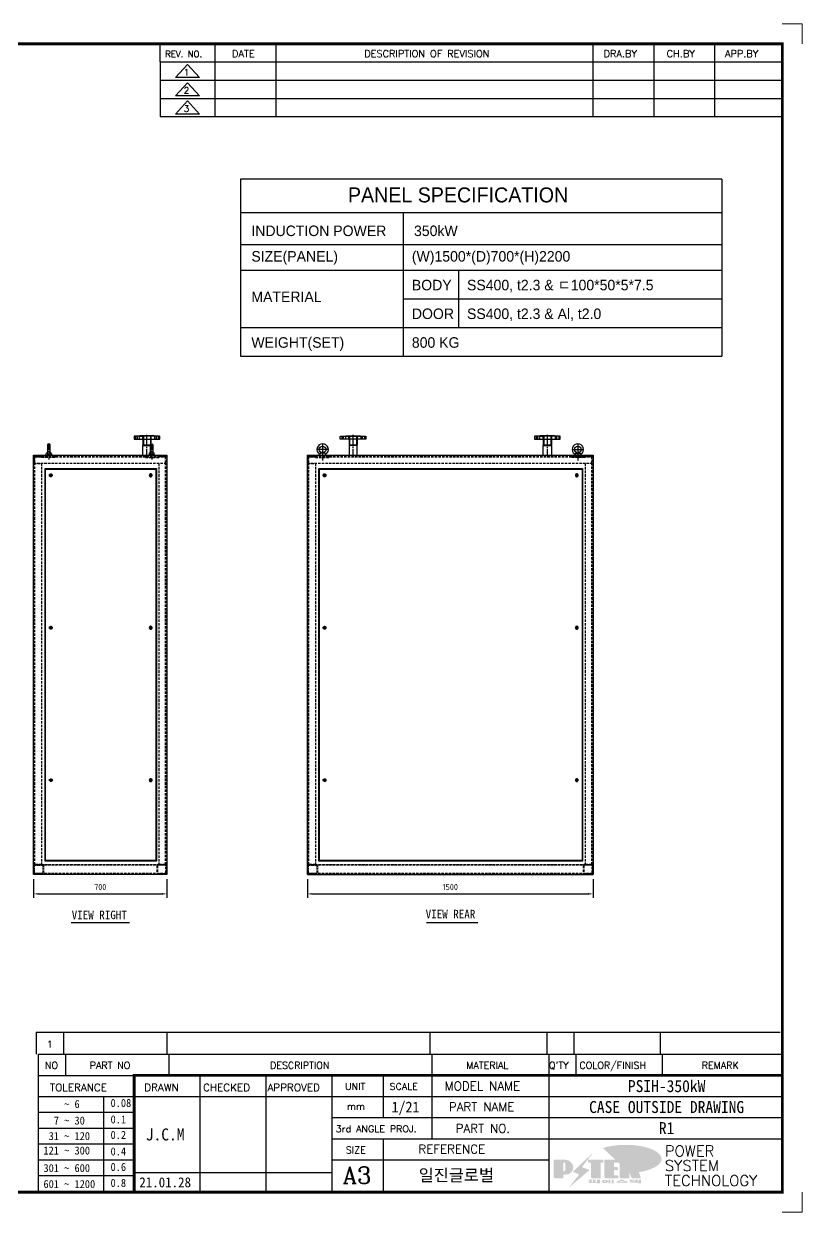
# Model space of a CAD drawing. Header units: millimetres. Extents: x -8980 to 16421, y 0 to 6237.
# Drawn here: x -4247 to -160, y 0 to 6237 of the extents above; entities that cross this region are included whole.
import ezdxf
from ezdxf.enums import TextEntityAlignment as Align

# ---------------------------------------------------------------- set-up
doc = ezdxf.new("R2010")
doc.units = ezdxf.units.MM
for name, pattern in [('CENTER', [50.8, 31.75, -6.35, 6.35, -6.35]), ('CENTER1', [10, 7, -1, 1, -1]), ('HIDDEN', [9.525, 6.35, -3.175]), ('HIDDENX2', [19.05, 12.7, -6.35]), ('PHANTOM2', [31.75, 15.875, -3.175, 3.175, -3.175, 3.175, -3.175])]:
    doc.linetypes.add(name, pattern=pattern)
for name, color, linetype in [('3', 3, 'Continuous'), ('ACT', 7, 'Continuous'), ('BASE', 5, 'Continuous'), ('BOM', 6, 'Continuous'), ('CENTER', 1, 'CENTER'), ('FORMAT-1', 7, 'Continuous'), ('HL', 2, 'HIDDEN'), ('line', 3, 'Continuous')]:
    doc.layers.add(name, color=color, linetype=linetype)
doc.styles.add('H', font='')
doc.styles.add('h1', font='')
doc.styles.add('HAN', font='')
doc.styles.add('RC', font='ROMANC.SHX')
doc.styles.add('ROMANT', font='romant')
doc.styles.add('RT', font='ROMANT.SHX', dxfattribs={"oblique": 15})
doc.styles.get("Standard").update_dxf_attribs({"font": 'ISOCP.SHX', "bigfont": 'WHGTXT.SHX'})
doc.styles.get('H').set_extended_font_data('Dotum')
doc.styles.get('h1').set_extended_font_data('New Gulim')
doc.styles.get('HAN').set_extended_font_data('GulimChe')
doc.dimstyles.new('PS-10', dxfattribs={"dimscale": 10, "dimtxt": 3.2, "dimasz": 2.5, "dimexe": 2, "dimexo": 2.5, "dimgap": 2, "dimtad": 1, "dimtoh": 1, "dimrnd": 0.05, "dimzin": 12, "dimdsep": 46, "dimtxsty": 'Standard', "dimcen": 0, "dimclrt": 2, "dimazin": 3, "dimtfac": 1, "dimtofl": 0, "dimtmove": 0, "dimatfit": 3, "dimfxl": 0, "dimtolj": 1, "dimtzin": 0, "dimarcsym": 0})

# ---------------------------------------------------------------- blocks, each defined once
blk = doc.blocks.new('MCLBM1')
at = {"color": 0}
blk.add_circle((0, 0), 0.5, dxfattribs=at)
at = {"style": 'H'}
blk.add_text('BM', height=0.5, dxfattribs=at).set_placement((0, 0), align=Align.MIDDLE)
at = {"style": 'H', "flags": 1}
for tag, p in [('SPEC', (0, -3)), ('WEIGHT', (0, -5)), ('NAME', (0, -1)), ('ENAME', (0, -2)), ('MATERIAL', (0, -4)), ('REMARK', (0, -6))]:
    blk.add_attdef(tag, p, '', height=0.5, dxfattribs=at)
blk = doc.blocks.new('A$C288B02AA')
for points in [[(-3.2, 0.6, 0.414214), (-0.6, 3.2)], [(0.6, 3.2, 0.414214), (3.2, 0.6)], [(-3.2, -0.6, -0.414214), (-0.6, -3.2)], [(3.2, -0.6, 0.414214), (0.6, -3.2)]]:
    blk.add_lwpolyline(points, format="xyb")
at = {"color": 6, "linetype": 'PHANTOM2'}
blk.add_circle((0, 0), 7.5, dxfattribs=at)
blk.add_circle((0, 0), 6)
for start, end in [(169.52432, 190.47568), (79.52432, 100.47568), (349.52432, 10.47568), (259.52432, 280.47568)]:
    blk.add_arc((0, 0), 3.3, start, end)
at = {"layer": 'CENTER'}
for p, q in [((9, 0), (-9, 0)), ((0, 9), (0, -9))]:
    blk.add_line(p, q, dxfattribs=at)
at = {"layer": 'BOM', "rotation": 270}
blk.add_blockref('MCLBM1', (3.4, -3.4), dxfattribs=at)
blk = doc.blocks.new('A$C73991B19')
at = {"color": 2}
for p, q in [((-59.5, 0), (-59.5, -16)), ((-40.5, 0), (-40.5, -16)), ((-21.6, -16), (-21.6, 0)), ((21.6, -16), (21.6, 0)), ((40.5, 0), (40.5, -16)), ((59.5, 0), (59.5, -16))]:
    blk.add_line(p, q, dxfattribs=at)
at = {"color": 3, "ltscale": 10}
blk.add_lwpolyline([(-67.5, -16), (-67.5, -2, -0.414214), (-65.5, 0), (65.5, 0, -0.414214), (67.5, -2), (67.5, -16)], format="xyb", close=True, dxfattribs=at)
at = {"layer": 'CENTER'}
for p, q in [((-50, -16), (-50, 0)), ((0, -16), (0, 0)), ((50, -16), (50, 0))]:
    blk.add_line(p, q, dxfattribs=at)
blk = doc.blocks.new('*D150')
at = {"color": 0, "lineweight": -2}
for p, q in [((-2758, 1747.3), (-2758, 1650.7)), ((-1258, 1747.3), (-1258, 1650.7)), ((-2733, 1670.7), (-1283, 1670.7))]:
    blk.add_line(p, q, dxfattribs=at)
at = {"color": 0}
for points in [[(-2733, 1674.9), (-2733, 1666.6), (-2758, 1670.7)], [(-1283, 1674.9), (-1283, 1666.6), (-1258, 1670.7)]]:
    blk.add_solid(points, dxfattribs=at)
at = {"layer": 'DEFPOINTS', "color": 0}
for p in [(-2758, 1772.3, 0), (-1258, 1772.3, 0), (-1258, 1670.7)]:
    blk.add_point(p, dxfattribs=at)
at = {"color": 2, "insert": (-2008, 1706.7), "char_height": 32, "attachment_point": 5}
blk.add_mtext('\\A1;1500', dxfattribs=at)
blk = doc.blocks.new('*D151')
at = {"color": 0, "lineweight": -2}
for p, q in [((-4195.5, 1747.3), (-4195.5, 1650.7)), ((-3495.5, 1747.3), (-3495.5, 1650.7)), ((-4170.5, 1670.7), (-3520.5, 1670.7))]:
    blk.add_line(p, q, dxfattribs=at)
at = {"color": 0}
for points in [[(-4170.5, 1674.9), (-4170.5, 1666.6), (-4195.5, 1670.7)], [(-3520.5, 1674.9), (-3520.5, 1666.6), (-3495.5, 1670.7)]]:
    blk.add_solid(points, dxfattribs=at)
at = {"layer": 'DEFPOINTS', "color": 0}
for p in [(-4195.5, 1772.3, 0), (-3495.5, 1772.3, 0), (-3495.5, 1670.7)]:
    blk.add_point(p, dxfattribs=at)
at = {"color": 2, "insert": (-3845.5, 1706.7), "char_height": 32, "attachment_point": 5}
blk.add_mtext('\\A1;700', dxfattribs=at)
blk = doc.blocks.new('re3')
at = {"color": 180}
for p, q in [((0, 0), (0, -4.55)), ((6.87, -0.64), (3.86, -3.91)), ((6.87, -0.64), (9.88, -3.91)), ((13.74, -4.55), (13.74, 0)), ((28.97, -4.55), (28.97, 0)), ((108.25, -4.55), (108.25, 0)), ((123.49, -4.55), (123.49, 0)), ((138.64, -4.55), (138.64, 0)), ((0, -4.55), (155.53, -4.55)), ((9.88, -3.91), (3.86, -3.91))]:
    blk.add_line(p, q, dxfattribs=at)
at = {"color": 2, "style": 'RC', "oblique": 15}
blk.add_attdef('REV.NO', text='', height=1.56, dxfattribs=at).set_placement((6.59, -2.56), align=Align.MIDDLE_CENTER)
blk.add_attdef('-1', text='', height=1.56, dxfattribs=at).set_placement((9.37, -1.66), align=Align.MIDDLE_LEFT)
at = {"color": 2, "style": 'HAN'}
for tag, p in [('REV.-DATE', (21.36, -2.28)), ('DRA.BY', (115.87, -2.28)), ('CH.BY', (131.07, -2.28)), ('APP.BY', (147.09, -2.28))]:
    blk.add_attdef(tag, text='', height=2.5, dxfattribs=at).set_placement(p, align=Align.MIDDLE_CENTER)
blk.add_attdef('DESCRIPTION-OF-REVISION', text='', height=2.5, dxfattribs=at).set_placement((31.61, -2.28), align=Align.MIDDLE_LEFT)
blk = doc.blocks.new('no3')
at = {"color": 180}
for p, q in [((0, 5.5), (0, 0)), ((0, 5.5), (186, 5.5)), ((6.79, 5.5), (6.79, 0)), ((32.74, 0.11), (32.74, 5.5)), ((98.4, 5.5), (98.4, 0)), ((127.61, 5.5), (127.61, 0)), ((134.43, 5.5), (134.43, 0)), ((155.98, 5.5), (155.98, 0))]:
    blk.add_line(p, q, dxfattribs=at)
at = {"color": 2, "style": 'RT', "oblique": 15}
blk.add_attdef('NO', text='', height=1.74, dxfattribs=at).set_placement((3.38, 2.51), align=Align.MIDDLE_CENTER)
at = {"color": 2, "style": 'HAN'}
for tag, p in [('PART-NO', (19.76, 2.75)), ('MATERIAL', (111.38, 2.75)), ("Q'TY", (131.02, 2.75)), ('COLOR/FINISH', (145.2, 2.75)), ('REMARK', (170.76, 2.75))]:
    blk.add_attdef(tag, text='', height=2.9, dxfattribs=at).set_placement(p, align=Align.MIDDLE_CENTER)
blk.add_attdef('DESCRIPTION', text='', height=2.9, dxfattribs=at).set_placement((34.51, 2.75), align=Align.MIDDLE_LEFT)
blk = doc.blocks.new('new LOGO')
at = {"layer": 'line'}
h = blk.add_hatch(color=250, dxfattribs=at)
h.paths.add_polyline_path([(44.5, 69.4), (46.6, 69.4, -0.129793), (52, 68, 0.221832), (43.6, 71.9), (41.5, 71.9), (41.5, 27.9), (43.6, 27.9, 0.02048), (44.5, 28)], flags=17)
h.paths.add_polyline_path([(44.5, 13.9), (57.3, 13.9, 0.72362), (77.1, 73.9, -0.679777), (54.3, 16.4), (41.5, 16.4), (41.5, -0.1), (3, -0.1), (3, -2.6), (44.5, -2.6)])
h.paths.add_polyline_path([(117.9, 14.2), (71.5, -44.4), (77.1, -39.6), (120.8, 15.6), (92, 28.9), (173.3, 106), (177.5, 111.4), (89.1, 27.6)])
h.paths.add_polyline_path([(162.7, 71.9), (162.7, 69.4), (172.5, 69.4), (172.5, 71.9)], flags=17)
h.paths.add_polyline_path([(217.7, 69.4), (230.5, 69.4), (230.5, 80.4), (227.5, 80.4), (227.5, 71.9), (214.7, 71.9), (214.7, -0.1), (175.5, -0.1), (175.5, -2.6), (217.7, -2.6)])
h.paths.add_polyline_path([(297.8, 46.6), (294.8, 46.6), (294.8, 37.4), (276, 37.4), (276, 10.9), (279, 10.9), (279, 34.9), (297.8, 34.9)])
h.paths.add_polyline_path([(300, 8.4), (297, 8.4), (297, -0.1), (237.5, -0.1), (237.5, -2.6), (300, -2.6)])
h.paths.add_polyline_path([(297.8, 80.4), (294.8, 80.4), (294.8, 71.9), (276, 71.9), (276, 49.1), (279, 49.1), (279, 69.4), (297.8, 69.4)])
h.paths.add_polyline_path([(350.2, 80.4), (347.2, 80.4), (347.2, 61.6), (350.2, 63.5)])
h.paths.add_polyline_path([(350.2, 26.7), (347.2, 35.2), (347.2, -0.1), (308.5, -0.1), (308.5, -2.6), (350.2, -2.6)])
h.paths.add_polyline_path([(402.7, 80.4), (396.5, 80.4), (379.6, 66.8), (400.5, -0.1), (361.8, -0.1), (362.7, -2.6), (403.5, -2.6), (382.6, 64.3)])
blk.add_hatch(color=5, dxfattribs=at).paths.add_polyline_path([(166.3, 35), (131, 49), (180.4, 112.7), (92, 28.9), (120.8, 15.6), (74.4, -43)])
h = blk.add_hatch(color=253, dxfattribs=at)
edge = h.paths.add_edge_path()
edge.add_ellipse((333.9, 86.4), major_axis=(-165.9, 0), ratio=0.39426, start_angle=111.5127, end_angle=334.469)
edge.add_ellipse((314.1, 81.2), major_axis=(-153.7, 0), ratio=0.40699, start_angle=121.3066, end_angle=327.7437, ccw=False)
edge.add_line((394, 27.8), (394.7, 25.6))
h = blk.add_hatch(color=1, dxfattribs=at)
h.paths.add_polyline_path([(41.5, 16.4), (54.3, 16.4, 1), (54.3, 82.9), (0, 82.9), (0, -0.1), (41.5, -0.1)])
h.paths.add_polyline_path([(41.5, 27.9), (41.5, 71.9), (43.6, 71.9, -0.414214), (54.6, 60.9), (54.6, 38.9, -0.414214), (43.6, 27.9)], flags=16)
h.paths.add_polyline_path([(214.7, 71.9), (227.5, 71.9), (227.5, 82.9), (159.7, 82.9), (159.7, 71.9), (172.5, 71.9), (172.5, -0.1), (214.7, -0.1)])
h.paths.add_polyline_path([(276, 37.4), (294.8, 37.4), (294.8, 49.1), (276, 49.1), (276, 71.9), (294.8, 71.9), (294.8, 82.9), (234.5, 82.9), (234.5, -0.1), (297, -0.1), (297, 10.9), (276, 10.9)])
h.paths.add_polyline_path([(347.2, 35.2), (359.7, -0.1), (400.5, -0.1), (379.6, 66.8), (399.7, 82.9), (380.6, 82.9), (347.2, 61.6), (347.2, 82.9), (305.5, 82.9), (305.5, -0.1), (347.2, -0.1)])
h = blk.add_hatch(color=250, dxfattribs=at)
edge = h.paths.add_edge_path()
edge.add_ellipse((237.8, -17.6), major_axis=(-14.3, 0), ratio=0.526336, start_angle=192.2456, end_angle=269.0748)
edge.add_line((238.1, -10.1), (237.6, -10.1))
edge.add_ellipse((237.8, -17.6), major_axis=(-14.3, 0), ratio=0.526336, start_angle=270.9252, end_angle=449.0748)
edge.add_line((237.6, -25.1), (238.1, -25.1))
edge.add_ellipse((237.8, -17.6), major_axis=(-14.3, 0), ratio=0.526336, start_angle=450.9252, end_angle=527.7544)
edge.add_line((251.7, -19.2), (254.1, -19.2))
edge.add_line((254.1, -19.2), (254.1, -27.1))
edge.add_line((254.1, -27.1), (263.1, -27.1))
edge.add_line((263.1, -27.1), (263.1, -10.1))
edge.add_line((263.1, -10.1), (254.1, -10.1))
edge.add_line((254.1, -10.1), (254.1, -16))
edge.add_line((254.1, -16), (251.7, -16))
h.paths.add_polyline_path([(241, -16.4), (241, -18.7, -1), (234.4, -18.7), (234.4, -16.4, -1)], flags=16)
h.paths.add_polyline_path([(278.2, -10.1), (268.1, -10.1), (268.1, -27.1), (278.2, -27.1)])
h.paths.add_polyline_path([(310.3, -10.1), (310.3, -11.1, -0.157169), (289.3, -17.5), (294, -19.9, 0.128407), (316.3, -15.9, 0.128407), (338.6, -19.9), (343.3, -17.5, -0.157169), (322.2, -11.1), (322.2, -10.1)])
h.paths.add_polyline_path([(342.1, -25.1), (342.1, -22.3), (290.4, -22.3), (290.4, -25.1)])
h.paths.add_polyline_path([(352, -10.1), (352, -16.2, 0.414214), (354, -18.2), (378.7, -18.2), (378.7, -19.6), (390.2, -19.6), (390.2, -10.1), (378.7, -10.1), (378.7, -13.6), (374.7, -13.6), (374.7, -15.1), (378.7, -15.1), (378.7, -16.2), (364.7, -16.2), (364.7, -15.1), (371.2, -15.1), (371.2, -13.6), (364.7, -13.6), (364.7, -12.6), (374.7, -12.6), (374.7, -10.1)])
h.paths.add_polyline_path([(393.8, -10.1), (393.8, -19.6), (405, -19.6), (405, -10.1)])
h.paths.add_polyline_path([(405, -27.1), (405, -20.9), (356.8, -20.9), (356.8, -23), (391.8, -23), (391.8, -27.1)])
h.paths.add_polyline_path([(200.4, -10.1), (200.4, -22.3), (193.2, -22.3), (193.2, -12.6), (196.6, -12.6), (196.6, -10.1), (161, -10.1), (161, -12.6), (164.5, -12.6), (164.5, -22.3), (161, -22.3), (161, -25.1), (200.4, -25.1), (200.4, -27.1), (213.9, -27.1), (213.9, -10.1)])
h.paths.add_polyline_path([(182, -12.6), (175.6, -12.6), (175.6, -22.3), (182, -22.3)], flags=17)
blk = doc.blocks.new('format-3')
at = {"color": 3, "lineweight": 9}
for p, q in [((415, 297), (420, 297)), ((420, 292), (420, 297)), ((420, 5), (420, 0)), ((415, 0), (420, 0))]:
    blk.add_line(p, q, dxfattribs=at)
at = {"color": 180}
for p, q in [((259.47, 287.45), (259.47, 292)), ((273.21, 287.45), (273.21, 292)), ((288.44, 287.45), (288.44, 292)), ((367.72, 287.45), (367.72, 292)), ((382.95, 287.45), (382.95, 292)), ((398.11, 287.45), (398.11, 292)), ((259.47, 287.45), (415, 287.45)), ((229, 39.49), (229, 5)), ((229, 39.49), (415, 39.49)), ((235.79, 39.49), (235.79, 34.21)), ((261.74, 34.21), (261.74, 39.49)), ((327.4, 39.49), (327.4, 34.21)), ((356.61, 39.49), (356.61, 34.21)), ((363.43, 39.49), (363.43, 34.21)), ((384.98, 39.49), (384.98, 34.21)), ((229, 34.21), (252.98, 34.21)), ((269.46, 5), (269.46, 34.21)), ((285.95, 5), (285.95, 34.21)), ((302.44, 5), (302.44, 34.21)), ((315.22, 34.21), (315.22, 23.65)), ((327.4, 34.21), (327.4, 18.37)), ((356.61, 34.21), (356.61, 5)), ((229, 28.93), (252.98, 28.93)), ((245.39, 5.23), (245.39, 28.93)), ((252.98, 28.93), (415, 28.93)), ((229, 24.98), (252.98, 24.98)), ((229, 21.03), (252.98, 21.03)), ((302.44, 23.65), (415, 23.65)), ((302.44, 18.37), (415, 18.37)), ((315.22, 18.37), (315.22, 5)), ((229, 17.08), (252.98, 17.08)), ((229, 13.13), (252.98, 13.13)), ((302.44, 13.09), (356.61, 13.09)), ((229, 9.18), (252.98, 9.18)), ((252.98, 9.95), (302.44, 9.95))]:
    blk.add_line(p, q, dxfattribs=at)
at = {"const_width": 0.7}
blk.add_lwpolyline([(252.98, 5), (252.98, 34.21), (415, 34.21)], dxfattribs=at)
at = {"layer": 'FORMAT-1', "const_width": 0.7}
blk.add_lwpolyline([(13, 5), (13, 292), (415, 292), (415, 5)], close=True, dxfattribs=at)
at = {"xscale": 0.05400000000000027, "yscale": 0.05400000000000027, "zscale": 0.05400000000000027}
blk.add_blockref('new LOGO', (357.85, 8.65), dxfattribs=at)
at = {"color": 2}
for s, height, style, p in [('REV. NO.', 1.56, 'RC', (260.73, 288.65)), ('DATE', 1.788, 'RC', (277.45, 288.64)), ('DESCRIPTION OF REVISION', 1.7875, 'RC', (310.48, 288.64)), ('DRA.BY', 1.788, 'RC', (370.33, 288.64)), ('CH.BY', 1.788, 'RC', (386.09, 288.64)), ('APP.BY', 1.788, 'RC', (400.68, 288.64)), ('NO', 1.742, 'RC', (230.66, 35.83)), ('PART NO', 1.742, 'RC', (241.86, 35.83)), ('DESCRIPTION', 1.7424, 'RC', (286.93, 35.83)), ('MATERIAL', 1.742, 'RC', (336.02, 35.83)), ("Q'TY", 1.742, 'RC', (356.67, 35.83)), ('COLOR/FINISH', 1.7424, 'RC', (364.3, 35.83)), ('REMARK', 1.742, 'RC', (394.87, 35.83)), (' TOLERANCE', 1.9, 'RC', (230.61, 30.22)), ('DRAWN', 1.9, 'RC', (255.5, 30.22)), ('CHECKED', 1.9, 'RC', (270.21, 30.22)), ('APPROVED', 1.9, 'RC', (286.3, 30.22)), ('UNIT', 1.742, 'RC', (305.69, 30.55)), ('SCALE', 1.742, 'RC', (316.82, 30.55)), ('MODEL NAME', 2.178, 'RC', (330.62, 30.46)), ('    ~ 6', 2, 'HAN', (230.3, 26.03)), ('0.08', 2, 'HAN', (247.07, 26.31)), ('PART NAME', 2.178, 'RC', (331.67, 25.24)), ('  7 ~ 30', 2, 'HAN', (230.3, 21.91)), ('0.1', 2, 'HAN', (247.07, 22.2)), ('mm', 1.742, 'RC', (306.17, 25.56)), ('3rd ANGLE PROJ.', 1.7424, 'RC', (303.37, 19.97)), ('PART NO.', 2.178, 'RC', (333.34, 19.85)), (' 31 ~ 120', 2, 'HAN', (230.3, 18.04)), ('0.2', 2, 'HAN', (247.07, 18.32)), ('121 ~ 300', 2, 'HAN', (230.3, 14.42)), ('0.4', 2, 'HAN', (247.07, 14.2)), ('SIZE', 1.742, 'RC', (305.89, 14.71)), ('REFERENCE', 2.178, 'RC', (324.02, 14.69)), ('301 ~ 600', 2, 'HAN', (230.3, 10.04)), ('0.6', 2, 'HAN', (247.07, 10.32)), ('601 ~ 1200', 2, 'HAN', (230.3, 6.05)), ('0.8', 2, 'HAN', (247.07, 6.33))]:
    blk.add_text(s, height=height, dxfattribs=dict(at, style=style)).set_placement(p)
at = {"style": 'ROMANT'}
for s, p in [('POWER', (385.65, 13.96)), ('SYSTEM', (385.65, 10.31)), ('TECHNOLOGY', (385.65, 6.56))]:
    blk.add_text(s, height=2.7, dxfattribs=at).set_placement(p)
at = {"color": 2, "lineweight": 25, "style": 'RC'}
blk.add_text('A3', height=4.182, dxfattribs=at).set_placement((305.11, 7.14))
at = {"style": 'HAN'}
for tag, height, p in [('MODEL-NAME', 3, (386.6, 31.53)), ('SCALE', 2.7, (321.31, 26.29)), ('PART-NAME', 3, (386.6, 26.29)), ('DRA-BY', 3, (261.22, 19.44)), ('CH-BY', 3, (277.71, 19.44)), ('APP-BY', 3, (294.2, 19.44)), ('PART-NO', 3, (386.6, 21.01)), ('관련업체', 3, (334.02, 9.26)), ('DRA-DATE', 2.5, (261.22, 7.48)), ('CH-DATE', 2.5, (277.71, 7.48)), ('APP-DATE', 2.5, (294.2, 7.48))]:
    blk.add_attdef(tag, text='', height=height, dxfattribs=at).set_placement(p, align=Align.MIDDLE_CENTER)

msp = doc.modelspace()

# ---------------------------------------------------------------- linework, layer by layer
at = {"color": 3, "ltscale": 10}
for p, q in [((-3562.504, 4075.148, -0.001), (-3638.504, 4075.148, -0.001)), ((-3638.504, 4075.148, -0.001), (-3638.504, 4072.348, -0.001)), ((-3638.504, 4072.348, -0.001), (-3625.854, 4072.348, -0.001)), ((-3621.854, 4068.348, -0.001), (-3621.854, 4027.148, -0.001)), ((-3619.054, 4075.148, -0.001), (-3619.054, 4025.148, -0.001)), ((-3581.954, 4075.148, -0.001), (-3581.954, 4025.148, -0.001)), ((-3579.154, 4068.348, -0.001), (-3579.154, 4027.148, -0.001)), ((-3562.504, 4072.348, -0.001), (-3575.154, 4072.348, -0.001)), ((-3562.504, 4075.148, -0.001), (-3562.504, 4072.348, -0.001)), ((-2556.014, 4075.148, -0.001), (-2480.014, 4075.148, -0.001)), ((-2556.014, 4075.148, -0.001), (-2556.014, 4072.348, -0.001)), ((-2556.014, 4072.348, -0.001), (-2543.364, 4072.348, -0.001)), ((-2539.364, 4068.348, -0.001), (-2539.364, 4027.148, -0.001)), ((-2536.564, 4075.148, -0.001), (-2536.564, 4025.148, -0.001)), ((-2499.464, 4075.148, -0.001), (-2499.464, 4025.148, -0.001)), ((-2496.664, 4068.348, -0.001), (-2496.664, 4027.148, -0.001)), ((-2480.014, 4072.348, -0.001), (-2492.664, 4072.348, -0.001)), ((-2480.014, 4075.148, -0.001), (-2480.014, 4072.348, -0.001)), ((-1460.014, 4075.148, -0.001), (-1536.014, 4075.148, -0.001)), ((-1536.014, 4075.148, -0.001), (-1536.014, 4072.348, -0.001)), ((-1536.014, 4072.348, -0.001), (-1523.364, 4072.348, -0.001)), ((-1519.364, 4068.348, -0.001), (-1519.364, 4027.148, -0.001)), ((-1516.564, 4075.148, -0.001), (-1516.564, 4025.148, -0.001)), ((-1479.464, 4075.148, -0.001), (-1479.464, 4025.148, -0.001)), ((-1476.664, 4068.348, -0.001), (-1476.664, 4027.148, -0.001)), ((-1460.014, 4072.348, -0.001), (-1472.664, 4072.348, -0.001)), ((-1460.014, 4075.148, -0.001), (-1460.014, 4072.348, -0.001)), ((-3621.854, 4027.148, -0.001), (-3619.854, 4025.148, -0.001)), ((-3621.854, 4023.93, 0), (-3579.154, 4023.93, 0)), ((-3581.154, 4025.148, -0.001), (-3619.854, 4025.148, -0.001)), ((-2539.364, 4027.148, -0.001), (-2537.364, 4025.148, -0.001)), ((-2496.664, 4023.93, 0), (-2539.364, 4023.93, 0)), ((-2537.364, 4025.148, -0.001), (-2498.664, 4025.148, -0.001)), ((-2496.664, 4027.148, -0.001), (-2498.664, 4025.148, -0.001)), ((-1519.364, 4027.148, -0.001), (-1517.364, 4025.148, -0.001)), ((-1519.364, 4023.93, 0), (-1476.664, 4023.93, 0)), ((-1478.664, 4025.148, -0.001), (-1517.364, 4025.148, -0.001)), ((-1476.664, 4027.148, -0.001), (-1478.664, 4025.148, -0.001))]:
    msp.add_line(p, q, dxfattribs=at)
at = {"color": 1, "linetype": 'CENTER1'}
for p, q in [((-3600.504, 4020.148, -0.001), (-3600.504, 4080.148, -0.001)), ((-2518.014, 4020.148, -0.001), (-2518.014, 4080.148, -0.001)), ((-1498.014, 4020.148, -0.001), (-1498.014, 4080.148, -0.001))]:
    msp.add_line(p, q, dxfattribs=at)
at = {"color": 1}
for p, q in [((-2648.014, 4002.348, 0), (-2708.014, 4002.348, 0)), ((-2678.014, 4032.348, 0), (-2678.014, 3945.348, 0)), ((-1368.014, 4002.348, 0), (-1308.014, 4002.348, 0)), ((-1338.014, 4032.348, 0), (-1338.014, 3945.348, 0))]:
    msp.add_line(p, q, dxfattribs=at)
at = {"color": 3}
for p, q in [((-4195.504, 1772.348, 0), (-4195.504, 3972.348, 0)), ((-4195.504, 3972.348, 0), (-3495.504, 3972.348, 0)), ((-3495.504, 3972.348, 0), (-3495.504, 1772.348, 0)), ((-2664.954, 3983.348, 0), (-2691.074, 3983.348, 0)), ((-1351.074, 3983.348, 0), (-1324.954, 3983.348, 0)), ((-3495.504, 1772.348, 0), (-4195.504, 1772.348, 0))]:
    msp.add_line(p, q, dxfattribs=at)
at = {"color": 2, "linetype": 'HIDDENX2'}
for p, q in [((-4193.204, 3970.048, 0), (-3497.804, 3970.048, 0)), ((-4193.204, 3965.048, 0), (-3497.804, 3965.048, 0)), ((-4188.204, 1824.648, 0), (-4188.204, 3930.048, 0)), ((-3502.804, 1824.648, 0), (-3502.804, 3930.048, 0)), ((-2755.714, 3965.048, 0), (-1260.314, 3965.048, 0)), ((-2750.714, 1824.648, 0), (-2750.714, 3930.048, 0)), ((-1265.314, 1824.648, 0), (-1265.314, 3930.048, 0)), ((-4193.204, 1824.648, 0), (-3497.804, 1824.648, 0)), ((-4193.204, 1774.648, 0), (-4193.204, 1824.648, 0)), ((-3497.804, 1821.448, 0), (-4193.204, 1821.448, 0)), ((-3497.804, 1824.648, 0), (-3497.804, 1774.648, 0)), ((-1260.314, 1821.448, 0), (-2755.714, 1821.448, 0)), ((-3497.804, 1777.848, 0), (-4193.204, 1777.848, 0)), ((-3497.804, 1774.648, 0), (-4193.204, 1774.648, 0)), ((-3497.804, 1774.648, 0), (-4193.204, 1774.648, 0)), ((-1260.314, 1777.848, 0), (-2755.714, 1777.848, 0))]:
    msp.add_line(p, q, dxfattribs=at)
for p, q in [((-3998.484, 1520.723, 0), (-3692.525, 1520.723, 0)), ((-2132.529, 1520.723, 0), (-1862.68, 1520.723, 0))]:
    msp.add_line(p, q)
at = {"color": 3, "elevation": 0}
for points in [[(-4108.454, 3977.048, -0.5), (-4109.254, 3977.848), (-4109.254, 4026.098, 1), (-4121.754, 4026.098), (-4121.754, 3977.848, -0.5), (-4122.554, 3977.048)], [(-3582.554, 3977.048, 0.5), (-3581.754, 3977.848), (-3581.754, 4026.098, -1), (-3569.254, 4026.098), (-3569.254, 3977.848, 0.5), (-3568.454, 3977.048)], [(-2663.014, 3972.348, -0.24153136), (-2660.514, 3977.981, 3.10668491), (-2695.514, 3977.981, -0.24153136), (-2693.014, 3972.348)], [(-1323.014, 3972.348, -0.24153136), (-1320.514, 3977.981, 3.10668491), (-1355.514, 3977.981, -0.24153136), (-1353.014, 3972.348)], [(-4121.754, 3984.848, 0.11485452), (-4128.564, 3983.348)], [(-4102.444, 3983.348, 0.11485452), (-4109.254, 3984.848)], [(-3588.564, 3983.348, -0.11485452), (-3581.754, 3984.848)], [(-3569.254, 3984.848, -0.11485452), (-3562.444, 3983.348)]]:
    msp.add_lwpolyline(points, format="xyb", dxfattribs=at)
at = {"color": 3, "ltscale": 10, "elevation": -0.001}
for points in [[(-3621.854, 3972.348), (-3621.854, 4023.93), (-3619.954, 4025.148), (-3581.054, 4025.148), (-3579.154, 4023.93), (-3579.154, 3972.348)], [(-2496.664, 3972.348), (-2496.664, 4023.93), (-2498.564, 4025.148), (-2537.464, 4025.148), (-2539.364, 4023.93), (-2539.364, 3972.348)], [(-1519.364, 3972.348), (-1519.364, 4023.93), (-1517.464, 4025.148), (-1478.564, 4025.148), (-1476.664, 4023.93), (-1476.664, 3972.348)]]:
    msp.add_lwpolyline(points, dxfattribs=at)
at = {"color": 2, "linetype": 'HIDDENX2', "elevation": 0}
for points in [[(-4193.204, 3970.048), (-4193.204, 3930.048), (-4191.204, 3930.048, 0.41421356), (-4188.204, 3933.048), (-4188.204, 3960.548, -0.41421356), (-4183.704, 3965.048), (-4156.204, 3965.048, 0.41421356), (-4153.204, 3968.048), (-4153.204, 3970.048)], [(-3497.804, 3970.048), (-3497.804, 3930.048), (-3499.804, 3930.048, -0.41421356), (-3502.804, 3933.048), (-3502.804, 3960.548, 0.41421356), (-3507.304, 3965.048), (-3534.804, 3965.048, -0.41421356), (-3537.804, 3968.048), (-3537.804, 3970.048)], [(-2755.714, 3970.048), (-2755.714, 3930.048), (-2753.714, 3930.048, 0.41421356), (-2750.714, 3933.048), (-2750.714, 3960.548, -0.41421356), (-2746.214, 3965.048), (-2718.714, 3965.048, 0.41421356), (-2715.714, 3968.048), (-2715.714, 3970.048)], [(-1260.314, 3970.048), (-1260.314, 3930.048), (-1262.314, 3930.048, -0.41421356), (-1265.314, 3933.048), (-1265.314, 3960.548, 0.41421356), (-1269.814, 3965.048), (-1297.314, 3965.048, -0.41421356), (-1300.314, 3968.048), (-1300.314, 3970.048)], [(-3497.804, 1818.248, 0.41421356), (-3504.204, 1824.648), (-3541.404, 1824.648, 0.41421356), (-3547.804, 1818.248), (-3547.804, 1781.048, 0.41421356), (-3541.404, 1774.648), (-3504.204, 1774.648, 0.41421356), (-3497.804, 1781.048)], [(-3501.004, 1818.248, 0.41421356), (-3504.204, 1821.448), (-3541.404, 1821.448, 0.41421356), (-3544.604, 1818.248), (-3544.604, 1781.048, 0.41421356), (-3541.404, 1777.848), (-3504.204, 1777.848, 0.41421356), (-3501.004, 1781.048)], [(-1260.314, 1818.248, 0.41421356), (-1266.714, 1824.648), (-1303.914, 1824.648, 0.41421356), (-1310.314, 1818.248), (-1310.314, 1781.048, 0.41421356), (-1303.914, 1774.648), (-1266.714, 1774.648, 0.41421356), (-1260.314, 1781.048)], [(-1263.514, 1818.248, 0.41421356), (-1266.714, 1821.448), (-1303.914, 1821.448, 0.41421356), (-1307.114, 1818.248), (-1307.114, 1781.048, 0.41421356), (-1303.914, 1777.848), (-1266.714, 1777.848, 0.41421356), (-1263.514, 1781.048)]]:
    msp.add_lwpolyline(points, format="xyb", close=True, dxfattribs=at)
for points in [[(-3497.804, 3930.048), (-4193.204, 3930.048), (-4193.204, 3970.048), (-3497.804, 3970.048)], [(-4153.204, 3930.048), (-4153.204, 1824.648), (-4193.204, 1824.648), (-4193.204, 3930.048)], [(-4083.204, 3960.048), (-4153.204, 3960.048), (-4153.204, 3970.048), (-4083.204, 3970.048)], [(-3607.804, 3960.048), (-3537.804, 3960.048), (-3537.804, 3970.048), (-3607.804, 3970.048)], [(-3537.804, 3930.048), (-3537.804, 1824.648), (-3497.804, 1824.648), (-3497.804, 3930.048)], [(-2755.714, 3970.048), (-1260.314, 3970.048), (-1260.314, 1774.648), (-2755.714, 1774.648)], [(-1260.314, 3930.048), (-2755.714, 3930.048), (-2755.714, 3970.048), (-1260.314, 3970.048)], [(-2715.714, 3930.048), (-2715.714, 1824.648), (-2755.714, 1824.648), (-2755.714, 3930.048)], [(-2715.714, 3960.048), (-2645.714, 3960.048), (-2645.714, 3970.048), (-2715.714, 3970.048)], [(-1300.314, 3960.048), (-1370.314, 3960.048), (-1370.314, 3970.048), (-1300.314, 3970.048)], [(-1300.314, 3930.048), (-1300.314, 1824.648), (-1260.314, 1824.648), (-1260.314, 3930.048)], [(-2755.714, 1824.648), (-1260.314, 1824.648), (-1260.314, 1774.648), (-2755.714, 1774.648)]]:
    msp.add_lwpolyline(points, close=True, dxfattribs=at)
at = {"color": 3, "elevation": 0}
for points in [[(-4109.254, 3983.348), (-4102.444, 3983.348), (-4100.504, 3972.348), (-4130.504, 3972.348), (-4128.564, 3983.348), (-4121.754, 3983.348)], [(-3581.754, 3983.348), (-3588.564, 3983.348), (-3590.504, 3972.348), (-3560.504, 3972.348), (-3562.444, 3983.348), (-3569.254, 3983.348)]]:
    msp.add_lwpolyline(points, dxfattribs=at)
msp.add_lwpolyline([(-2758.014, 3972.348), (-1258.014, 3972.348), (-1258.014, 1772.348), (-2758.014, 1772.348)], close=True, dxfattribs=at)
for points in [[(-2664.954, 3983.348, 0.11485452), (-2691.074, 3983.348), (-2693.014, 3972.348), (-2663.014, 3972.348)], [(-1351.074, 3983.348, -0.11485452), (-1324.954, 3983.348), (-1323.014, 3972.348), (-1353.014, 3972.348)]]:
    msp.add_lwpolyline(points, format="xyb", close=True, dxfattribs=at)
at = {"color": 3, "extrusion": (-1.11938e-14, 1, 0), "elevation": 1772.348}
msp.add_lwpolyline([(1258.014, 0), (2758.014, 0), (1258.014, 0)], dxfattribs=at)
at = {"color": 3}
for centre in [(-2678.014, 4002.348, 0), (-1338.014, 4002.348, 0)]:
    msp.add_circle(centre, 17.5, dxfattribs=at)
at = {"color": 3, "ltscale": 10}
for centre, start, end in [((-3625.854, 4068.348, -0.001), 0, 90), ((-3575.154, 4068.348, -0.001), 90, 180), ((-2543.364, 4068.348, -0.001), 0, 90), ((-2492.664, 4068.348, -0.001), 90, 180), ((-1523.364, 4068.348, -0.001), 0, 90), ((-1472.664, 4068.348, -0.001), 90, 180)]:
    msp.add_arc(centre, 4, start, end, dxfattribs=at)
at = {"layer": '3', "elevation": 0}
for points in [[(-4135.504, 3902.348), (-3550.504, 3902.348), (-3550.504, 1842.348), (-4135.504, 1842.348)], [(-4132.504, 3899.348), (-3553.504, 3899.348), (-3553.504, 1845.348), (-4132.504, 1845.348)], [(-2698.014, 3902.348), (-1313.014, 3902.348), (-1313.014, 1842.348), (-2698.014, 1842.348)], [(-2695.014, 3899.348), (-1316.014, 3899.348), (-1316.014, 1845.348), (-2695.014, 1845.348)]]:
    msp.add_lwpolyline(points, close=True, dxfattribs=at)
at = {"layer": 'ACT', "color": 3}
for p, q in [((-3108.58, 5422.013), (-3108.58, 4492.467)), ((-3108.58, 5246.072), (-581.498, 5246.072))]:
    msp.add_line(p, q, dxfattribs=at)
at = {"layer": 'BASE', "color": 7}
for p, q in [((-3108.58, 5246.072), (-581.498, 5246.072)), ((-2254.651, 5246.072), (-2254.651, 4492.467)), ((-3108.58, 5078.526), (-581.498, 5078.526)), ((-3108.58, 4944.63), (-581.498, 4944.63)), ((-1965.226, 4944.63), (-1965.226, 4643.188)), ((-2254.651, 4793.909), (-581.498, 4793.909)), ((-3108.58, 4643.188), (-581.498, 4643.188))]:
    msp.add_line(p, q, dxfattribs=at)
at = {"layer": 'CENTER'}
for p, q in [((-4121.754, 4002.348, 0), (-4109.254, 4002.348, 0)), ((-4115.504, 4032.348, 0), (-4115.504, 3945.348, 0)), ((-3600.504, 3972.348, 0), (-3600.504, 4025.148, 0)), ((-3569.254, 4002.348, 0), (-3581.754, 4002.348, 0)), ((-3575.504, 4032.348, 0), (-3575.504, 3945.348, 0)), ((-2518.014, 3972.348, 0), (-2518.014, 4025.148, 0)), ((-1498.014, 3972.348, 0), (-1498.014, 4025.148, 0))]:
    msp.add_line(p, q, dxfattribs=at)
at = {"layer": 'HL', "elevation": 0}
for points in [[(-4193.204, 1818.248, -0.41421356), (-4186.804, 1824.648), (-4149.604, 1824.648, -0.41421356), (-4143.204, 1818.248), (-4143.204, 1781.048, -0.41421356), (-4149.604, 1774.648), (-4186.804, 1774.648, -0.41421356), (-4193.204, 1781.048)], [(-4190.004, 1818.248, -0.41421356), (-4186.804, 1821.448), (-4149.604, 1821.448, -0.41421356), (-4146.404, 1818.248), (-4146.404, 1781.048, -0.41421356), (-4149.604, 1777.848), (-4186.804, 1777.848, -0.41421356), (-4190.004, 1781.048)], [(-2755.714, 1818.248, -0.41421356), (-2749.314, 1824.648), (-2712.114, 1824.648, -0.41421356), (-2705.714, 1818.248), (-2705.714, 1781.048, -0.41421356), (-2712.114, 1774.648), (-2749.314, 1774.648, -0.41421356), (-2755.714, 1781.048)], [(-2752.514, 1818.248, -0.41421356), (-2749.314, 1821.448), (-2712.114, 1821.448, -0.41421356), (-2708.914, 1818.248), (-2708.914, 1781.048, -0.41421356), (-2712.114, 1777.848), (-2749.314, 1777.848, -0.41421356), (-2752.514, 1781.048)]]:
    msp.add_lwpolyline(points, format="xyb", close=True, dxfattribs=at)
at = {"layer": 'line'}
for p, q in [((-581.498, 5422.013), (-3108.58, 5422.013)), ((-581.498, 5422.013), (-581.498, 4492.467)), ((-3108.58, 4492.467), (-581.498, 4492.467))]:
    msp.add_line(p, q, dxfattribs=at)

# ---------------------------------------------------------------- block references
ref = msp.add_blockref('format-3', (-8979.919, 0), dxfattribs=dict(xscale=21, yscale=21, zscale=21))
ref.add_attrib('DRA-DATE', '21.01.28', dxfattribs={"height": 52.5, "style": 'HAN'}).set_placement((-3504.798, 156.975), align=Align.MIDDLE_CENTER)
ref.add_attrib('DRA-BY', 'J.C.M', dxfattribs={"height": 63, "style": 'HAN'}).set_placement((-3504.798, 408.285), align=Align.MIDDLE_CENTER)
ref.add_attrib('MODEL-NAME', 'PSIH-350kW', dxfattribs={"height": 63, "style": 'HAN'}).set_placement((-871.914, 662.027), align=Align.MIDDLE_CENTER)
ref.add_attrib('PART-NAME', 'CASE OUTSIDE DRAWING', dxfattribs={"height": 63, "style": 'HAN'}).set_placement((-871.914, 552.179), align=Align.MIDDLE_CENTER)
ref.add_attrib('PART-NO', 'R1', dxfattribs={"height": 63, "style": 'HAN'}).set_placement((-871.914, 441.299), align=Align.MIDDLE_CENTER)
ref.add_attrib('SCALE', '1/21', dxfattribs={"height": 56.7, "style": 'HAN'}).set_placement((-2242.949, 552.179), align=Align.MIDDLE_CENTER)
ref.add_attrib('관련업체', '일진글로벌', dxfattribs={"height": 63, "style": 'HAN'}).set_placement((-1975.93, 194.516), align=Align.MIDDLE_CENTER)
ref = msp.add_blockref('re3', (-3531.137, 6036.45), dxfattribs=dict(xscale=21, yscale=21, zscale=21))
ref.add_attrib('REV.NO', '1', dxfattribs={"color": 2, "height": 32.76, "style": 'RC'}).set_placement((-3392.781, 5982.746), align=Align.MIDDLE_CENTER)
ref = msp.add_blockref('re3', (-3531.137, 5940.9), dxfattribs=dict(xscale=21, yscale=21, zscale=21))
ref.add_attrib('REV.NO', '2', dxfattribs={"color": 2, "height": 32.76, "style": 'RC'}).set_placement((-3392.781, 5887.196), align=Align.MIDDLE_CENTER)
ref = msp.add_blockref('re3', (-3531.137, 5845.35), dxfattribs=dict(xscale=21, yscale=21, zscale=21))
ref.add_attrib('REV.NO', '3', dxfattribs={"color": 2, "height": 32.76, "style": 'RC'}).set_placement((-3392.781, 5791.646), align=Align.MIDDLE_CENTER)
at = {"xscale": -1}
for name, p in [('A$C73991B19', (-3600.504, 4072.348, -0.001)), ('A$C73991B19', (-1498.014, 4072.348, -0.001)), ('A$C288B02AA', (-3580.504, 3867.348, -0.001)), ('A$C288B02AA', (-1343.014, 3867.348, -0.001)), ('A$C288B02AA', (-3580.504, 3067.348, -0.001)), ('A$C288B02AA', (-1343.014, 3067.348, -0.001)), ('A$C288B02AA', (-3580.504, 2267.348, -0.001)), ('A$C288B02AA', (-1343.014, 2267.348, -0.001))]:
    msp.add_blockref(name, p, dxfattribs=at)
for name, p in [('A$C73991B19', (-2518.014, 4072.348, -0.001)), ('A$C288B02AA', (-4105.504, 3867.348, -0.001)), ('A$C288B02AA', (-2668.014, 3867.348, -0.001)), ('A$C288B02AA', (-4105.504, 3067.348, -0.001)), ('A$C288B02AA', (-2668.014, 3067.348, -0.001)), ('A$C288B02AA', (-4105.504, 2267.348, -0.001)), ('A$C288B02AA', (-2668.014, 2267.348, -0.001))]:
    msp.add_blockref(name, p)
ref = msp.add_blockref('no3', (-4181.419, 829.379), dxfattribs=dict(xscale=21, yscale=21, zscale=21))
ref.add_attrib('NO', '1', dxfattribs={"color": 2, "height": 36.54, "style": 'RT'}).set_placement((-4110.344, 882.024), align=Align.MIDDLE_CENTER)

# ---------------------------------------------------------------- texts
at = {"color": 2}
for s, height, style, p in [('INDUCTION POWER', 55.125, 'h1', (-3052.092, 5122.822)), ('350kW', 55.125, 'h1', (-2198.163, 5122.822)), ('SIZE(PANEL)', 55.125, 'h1', (-3052.092, 4988.926)), ('(W)1500*(D)700*(H)2200', 55.125, 'h1', (-2209.452, 4988.926)), ('BODY', 55.125, 'h1', (-2209.452, 4838.205)), ('SS400, t2.3 & ㄷ100*50*5*7.5', 55.125, 'h1', (-1919.869, 4838.205)), ('MATERIAL', 55.125, 'h1', (-3052.092, 4776.276)), ('DOOR', 55.125, 'h1', (-2209.452, 4687.484)), ('SS400, t2.3 & Al, t2.0', 55.125, 'h1', (-1919.869, 4687.484)), ('WEIGHT(SET)', 55.125, 'h1', (-3052.092, 4536.763)), ('800 KG ', 55.125, 'h1', (-2209.452, 4536.763)), ('VIEW RIGHT', 44.8, 'HAN', (-3995.526, 1537.903, 0)), ('VIEW REAR', 44.8, 'HAN', (-2137.069, 1542.275, 0))]:
    msp.add_text(s, height=height, dxfattribs=dict(at, style=style)).set_placement(p)
at = {"layer": 'line', "style": 'H'}
msp.add_text('PANEL SPECIFICATION', height=78.75, dxfattribs=at).set_placement((-1966.914, 5338.936), align=Align.MIDDLE)

# ---------------------------------------------------------------- dimensions: what is measured, and where the dimension line sits
for base, p1, p2, picture, middle in [((-3495.504, 1670.727, 0), (-4195.504, 1772.348, 0), (-3495.504, 1772.348, 0), '*D151', (-3845.504, 1706.727, 0)), ((-1258.014, 1670.727, 0), (-2758.014, 1772.348, 0), (-1258.014, 1772.348, 0), '*D150', (-2008.014, 1706.727, 0))]:
    dim = msp.add_linear_dim(base=base, p1=p1, p2=p2, dimstyle='PS-10')
    dim.commit()
    dim.dimension.update_dxf_attribs({"geometry": picture, "text_midpoint": middle})

doc.saveas('drawing.dxf')
